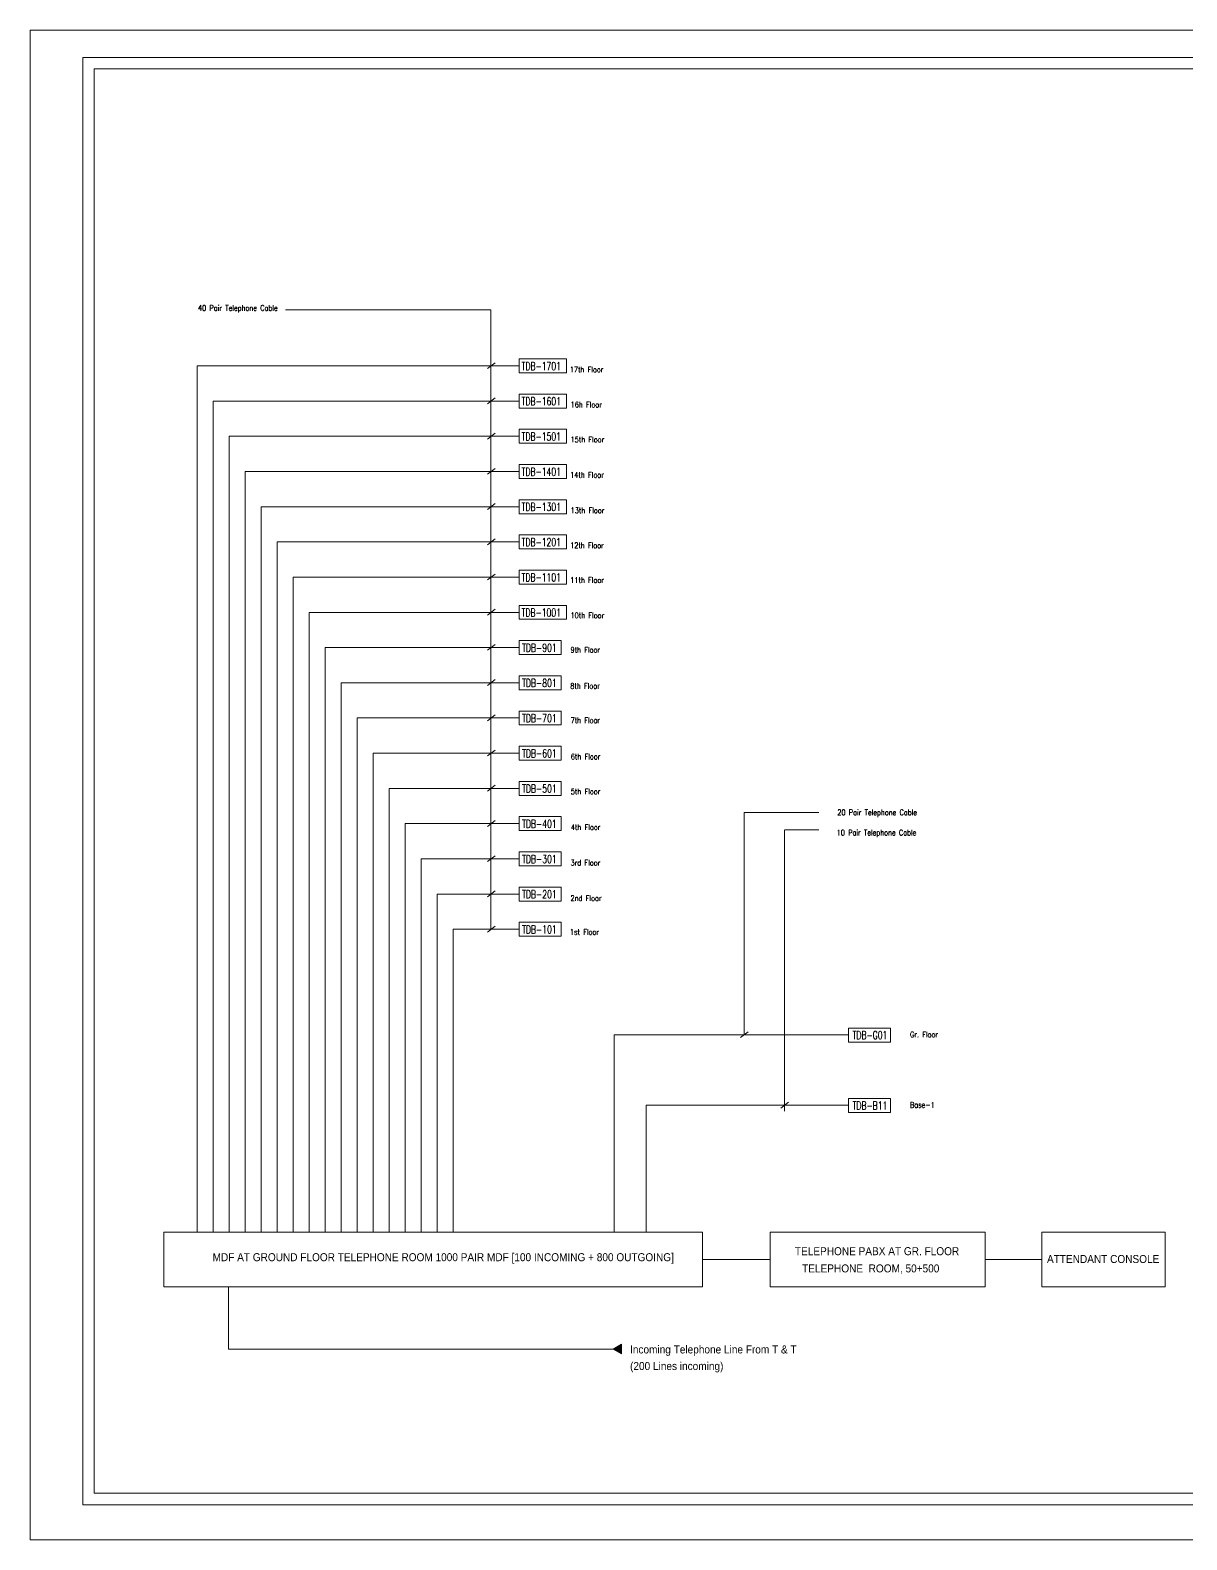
# Model space of a CAD drawing. Extents: x -159893 to -125781, y 191546 to 215126.
# Drawn here: x -159893 to -141820, y 191546 to 215126 of the extents above; entities that cross this region are included whole.
import ezdxf

# ---------------------------------------------------------------- set-up
doc = ezdxf.new("R2010")
doc.units = 0
doc.header["$LTSCALE"] = 250
doc.header["$MEASUREMENT"] = 0
doc.layers.get('DEFPOINTS').update_dxf_attribs({"linetype": 'CONTINUOUS'})
for name, color, linetype in [('SYM', 11, 'CONTINUOUS'), ('TEXT', 7, 'CONTINUOUS'), ('TITLE', 6, 'CONTINUOUS')]:
    doc.layers.add(name, color=color, linetype=linetype)
doc.styles.add('ARRI', font='arial.ttf', dxfattribs={"width": 0.8, "height": 100})
doc.styles.add('ATTR', font='romans.shx', dxfattribs={"width": 0.8, "height": 100})

msp = doc.modelspace()

# ---------------------------------------------------------------- linework, layer by layer
at = {"layer": 'DEFPOINTS', "color": 0, "lineweight": 13, "ltscale": 0.5}
msp.add_lwpolyline([(-159893, 191546), (-125781, 191546), (-125781, 215126), (-159893, 215126)], close=True, dxfattribs=at)
at = {"layer": 'SYM', "color": 0, "lineweight": 13}
for p, q in [((-155903, 210759), (-152694, 210759)), ((-152694, 201083), (-152694, 210759)), ((-157283, 209883), (-152253, 209883)), ((-157283, 209883), (-157283, 196349)), ((-152750, 209840), (-152629, 209932)), ((-157033, 209333), (-157033, 196349)), ((-157033, 209333), (-152253, 209333)), ((-152750, 209290), (-152629, 209382)), ((-156783, 208783), (-156783, 196349)), ((-156783, 208783), (-152253, 208783)), ((-152750, 208740), (-152629, 208832)), ((-156533, 208233), (-152253, 208233)), ((-156533, 208233), (-156533, 196349)), ((-152750, 208190), (-152629, 208282)), ((-156283, 207683), (-152253, 207683)), ((-156283, 207683), (-156283, 196349)), ((-152750, 207640), (-152629, 207732)), ((-156033, 207133), (-156033, 196349)), ((-156033, 207133), (-152253, 207133)), ((-152750, 207090), (-152629, 207182)), ((-155783, 206583), (-155783, 196349)), ((-155783, 206583), (-152253, 206583)), ((-152750, 206540), (-152629, 206632)), ((-155533, 206033), (-152253, 206033)), ((-155533, 206033), (-155533, 196349)), ((-152750, 205990), (-152629, 206082)), ((-155283, 205483), (-152253, 205483)), ((-155283, 205483), (-155283, 196349)), ((-152750, 205440), (-152629, 205532)), ((-155033, 204933), (-155033, 196349)), ((-155033, 204933), (-152253, 204933)), ((-152750, 204890), (-152629, 204982)), ((-154783, 204383), (-152253, 204383)), ((-154783, 204383), (-154783, 196349)), ((-152750, 204340), (-152629, 204432)), ((-154533, 203833), (-154533, 196349)), ((-154533, 203833), (-152253, 203833)), ((-152750, 203790), (-152629, 203882)), ((-154283, 203283), (-152253, 203283)), ((-154283, 203283), (-154283, 196349)), ((-152750, 203240), (-152629, 203332)), ((-148739, 199433), (-148739, 202906)), ((-147568, 202906), (-148739, 202906)), ((-154033, 202733), (-154033, 196349)), ((-154033, 202733), (-152253, 202733)), ((-152750, 202690), (-152629, 202782)), ((-147568, 202635), (-148108, 202635)), ((-148108, 198243), (-148108, 202633)), ((-153783, 202183), (-152253, 202183)), ((-153783, 202183), (-153783, 196349)), ((-152750, 202140), (-152629, 202232)), ((-153533, 201633), (-153533, 196349)), ((-153533, 201633), (-152253, 201633)), ((-152750, 201590), (-152629, 201682)), ((-153283, 201083), (-152253, 201083)), ((-153283, 201083), (-153283, 196349)), ((-152750, 201040), (-152629, 201132)), ((-150770, 199433), (-147109, 199433)), ((-150770, 199433), (-150770, 196349)), ((-148794, 199390), (-148674, 199482)), ((-150270, 198333), (-147109, 198333)), ((-150270, 198333), (-150270, 196349)), ((-148164, 198290), (-148044, 198382)), ((-149390, 195924), (-148333, 195924)), ((-144972, 195924), (-144085, 195924)), ((-156793, 195500), (-156793, 194526)), ((-150653, 194602), (-150653, 194450)), ((-156793, 194526), (-150784, 194526))]:
    msp.add_line(p, q, dxfattribs=at)
for points in [[(-152253, 209992), (-151513, 209992), (-151513, 209774), (-152253, 209774)], [(-152253, 209442), (-151513, 209442), (-151513, 209224), (-152253, 209224)], [(-152253, 208892), (-151513, 208892), (-151513, 208674), (-152253, 208674)], [(-152253, 208342), (-151513, 208342), (-151513, 208124), (-152253, 208124)], [(-152253, 207792), (-151513, 207792), (-151513, 207574), (-152253, 207574)], [(-152253, 207242), (-151513, 207242), (-151513, 207024), (-152253, 207024)], [(-152253, 206692), (-151513, 206692), (-151513, 206474), (-152253, 206474)], [(-152253, 206142), (-151513, 206142), (-151513, 205924), (-152253, 205924)], [(-152253, 205592), (-151596, 205592), (-151596, 205374), (-152253, 205374)], [(-152253, 205042), (-151596, 205042), (-151596, 204824), (-152253, 204824)], [(-152253, 204492), (-151596, 204492), (-151596, 204274), (-152253, 204274)], [(-152253, 203942), (-151596, 203942), (-151596, 203724), (-152253, 203724)], [(-152253, 203392), (-151596, 203392), (-151596, 203174), (-152253, 203174)], [(-152253, 202842), (-151596, 202842), (-151596, 202624), (-152253, 202624)], [(-152253, 202292), (-151596, 202292), (-151596, 202074), (-152253, 202074)], [(-152253, 201742), (-151596, 201742), (-151596, 201524), (-152253, 201524)], [(-152253, 201192), (-151596, 201192), (-151596, 200974), (-152253, 200974)], [(-147107, 199539), (-146450, 199539), (-146450, 199321), (-147107, 199321)], [(-147107, 198441), (-146450, 198441), (-146450, 198222), (-147107, 198222)], [(-157806, 196349), (-149390, 196349), (-149390, 195500), (-157806, 195500)], [(-148333, 196349), (-144972, 196349), (-144972, 195500), (-148333, 195500)], [(-144085, 196349), (-142161, 196349), (-142161, 195500), (-144085, 195500)]]:
    msp.add_lwpolyline(points, close=True, dxfattribs=at)
msp.add_lwpolyline([(-150653, 194450), (-150784, 194526), (-150653, 194602)], dxfattribs=at)
msp.add_solid([(-150784, 194526), (-150653, 194602), (-150653, 194450)], dxfattribs=at)
at = {"layer": 'TITLE', "color": 0, "linetype": 'ByBlock', "lineweight": 13}
for p, q in [((-126593, 214521), (-158892, 214521)), ((-158892, 192273), (-158892, 214521)), ((-158892, 192273), (-126593, 192273))]:
    msp.add_line(p, q, dxfattribs=at)
msp.add_lwpolyline([(-159072, 214701), (-126414, 214701), (-126414, 192094), (-159072, 192094)], close=True, dxfattribs=at)

# ---------------------------------------------------------------- texts
at = {"layer": 'TEXT', "color": 0, "lineweight": 13}
for s, height, style, width, p in [('40 Pair Telephone Cable', 87.5, 'ATTR', 0.7, (-157271, 210744)), ('TDB-1701', 125, 'ATTR', 0.7, (-152215, 209817)), ('17th Floor', 87.5, 'ATTR', 0.7, (-151462, 209783)), ('TDB-1601', 125, 'ATTR', 0.7, (-152215, 209267)), ('16h Floor', 87.5, 'ATTR', 0.7, (-151448, 209234)), ('TDB-1501', 125, 'ATTR', 0.7, (-152215, 208717)), ('15th Floor', 87.5, 'ATTR', 0.7, (-151449, 208689)), ('TDB-1401', 125, 'ATTR', 0.7, (-152215, 208167)), ('14th Floor', 87.5, 'ATTR', 0.7, (-151455, 208136)), ('TDB-1301', 125, 'ATTR', 0.7, (-152215, 207617)), ('13th Floor', 87.5, 'ATTR', 0.7, (-151448, 207581)), ('TDB-1201', 125, 'ATTR', 0.7, (-152215, 207067)), ('12th Floor', 87.5, 'ATTR', 0.7, (-151456, 207036)), ('TDB-1101', 125, 'ATTR', 0.7, (-152215, 206517)), ('11th Floor', 87.5, 'ATTR', 0.7, (-151454, 206493)), ('TDB-1001', 125, 'ATTR', 0.7, (-152215, 205967)), ('10th Floor', 87.5, 'ATTR', 0.7, (-151450, 205941)), ('TDB-901', 125, 'ATTR', 0.7, (-152207, 205417)), ('9th Floor', 87.5, 'ATTR', 0.7, (-151450, 205404)), ('TDB-801', 125, 'ATTR', 0.7, (-152207, 204867)), ('8th Floor', 87.5, 'ATTR', 0.7, (-151454, 204840)), ('TDB-701', 125, 'ATTR', 0.7, (-152207, 204317)), ('7th Floor', 87.5, 'ATTR', 0.7, (-151449, 204304)), ('TDB-601', 125, 'ATTR', 0.7, (-152207, 203767)), ('6th Floor', 87.5, 'ATTR', 0.7, (-151446, 203737)), ('TDB-501', 125, 'ATTR', 0.7, (-152207, 203217)), ('5th Floor', 87.5, 'ATTR', 0.7, (-151446, 203191)), ('TDB-401', 125, 'ATTR', 0.7, (-152207, 202667)), ('20 Pair Telephone Cable', 87.5, 'ATTR', 0.7, (-147281, 202864)), ('4th Floor', 87.5, 'ATTR', 0.7, (-151445, 202634)), ('10 Pair Telephone Cable', 87.5, 'ATTR', 0.7, (-147291, 202549)), ('TDB-301', 125, 'ATTR', 0.7, (-152207, 202117)), ('3rd Floor', 87.5, 'ATTR', 0.7, (-151450, 202078)), ('TDB-201', 125, 'ATTR', 0.7, (-152207, 201567)), ('2nd Floor', 87.5, 'ATTR', 0.7, (-151450, 201525)), ('TDB-101', 125, 'ATTR', 0.7, (-152207, 201017)), ('1st Floor', 87.5, 'ATTR', 0.7, (-151460, 200997)), ('TDB-G01', 125, 'ATTR', 0.7, (-147044, 199367)), ('Gr. Floor', 87.5, 'ATTR', 0.7, (-146146, 199395)), ('TDB-B11', 125, 'ATTR', 0.7, (-147044, 198267)), ('Base-1', 87.5, 'ATTR', 0.7, (-146146, 198296)), ('MDF AT GROUND FLOOR TELEPHONE ROOM 1000 PAIR MDF [100 INCOMING + 800 OUTGOING]', 125, 'ARRI', 0.9, (-157043, 195898)), ('TELEPHONE PABX AT GR. FLOOR', 125, 'ARRI', 0.9, (-147944, 195992)), ('ATTENDANT CONSOLE', 125, 'ARRI', 0.9, (-144005, 195870)), ('TELEPHONE  ROOM, 50+500', 125, 'ARRI', 0.9, (-147831, 195723)), ('Incoming Telephone Line From T & T', 125, 'ARRI', 0.9, (-150520, 194457)), ('(200 Lines incoming)', 125, 'ARRI', 0.9, (-150520, 194198))]:
    msp.add_text(s, height=height, dxfattribs=dict(at, style=style, width=width)).set_placement(p)

doc.saveas('drawing.dxf')
